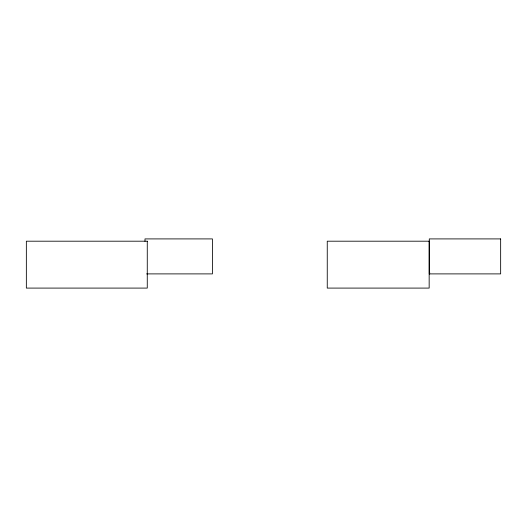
<?xml version="1.0" encoding="UTF-8"?>
<svg xmlns="http://www.w3.org/2000/svg" width="527" height="527" viewBox="0 0 527 527"><rect width="100%" height="100%" fill="white"/><g stroke="black" fill="none" stroke-linecap="round" stroke-linejoin="round"><path stroke-width="0.79" d="M146.618 273.895L212.421 273.895L212.421 238.909L144.991 238.909L144.991 241.353M429.67 272.373L429.67 273.895M500.65 238.909L429.288 238.909L429.288 273.895L500.65 273.895L500.65 238.909M147.27 241.195L26.35 241.195L26.35 288.091L147.27 288.091L147.27 241.195M429.162 241.195L327.254 241.195L327.254 288.091L429.162 288.091L429.162 241.195"/></g></svg>
